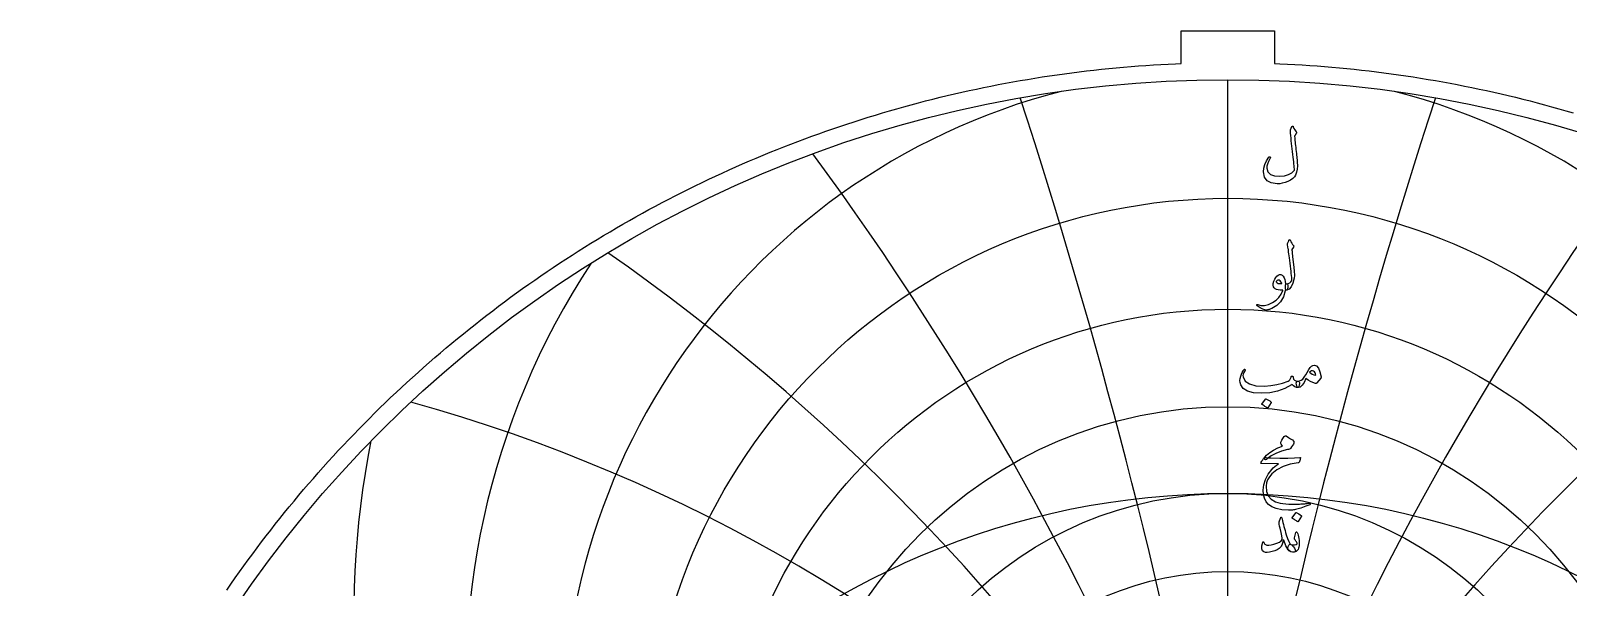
# Model space of a CAD drawing. Header units: millimetres. Extents: x -62 to 62, y -62 to 63.
# Drawn here: x -60.8 to 17.3, y 35 to 63.2 of the extents above; entities that cross this region are included whole.
import ezdxf

# ---------------------------------------------------------------- set-up
doc = ezdxf.new("R2010")
doc.units = ezdxf.units.MM
for name, color, linetype in [('CUT_OUTER', 1, 'Continuous'), ('ENGRAVE', 7, 'Continuous'), ('ENGRAVE_FINE', 8, 'Continuous'), ('TEXT', 5, 'Continuous')]:
    doc.layers.add(name, color=color, linetype=linetype)

msp = doc.modelspace()

# ---------------------------------------------------------------- linework, layer by layer
at = {"layer": 'CUT_OUTER'}
msp.add_lwpolyline([(-50.805, 34.8562), (-50.5902, 35.1672), (-50.3734, 35.477), (-50.1548, 35.7854), (-49.9343, 36.0925), (-49.7119, 36.3982), (-49.4876, 36.7025), (-49.2615, 37.0055), (-49.0335, 37.307), (-48.8037, 37.6072), (-48.572, 37.906), (-48.3385, 38.2033), (-48.1032, 38.4992), (-47.866, 38.7936), (-47.6271, 39.0866), (-47.3864, 39.3781), (-47.1439, 39.6681), (-46.8996, 39.9566), (-46.6535, 40.2436), (-46.4057, 40.5291), (-46.1562, 40.8131), (-45.9049, 41.0955), (-45.6519, 41.3764), (-45.3971, 41.6558), (-45.1407, 41.9335), (-44.8825, 42.2097), (-44.6227, 42.4843), (-44.3612, 42.7573), (-44.098, 43.0287), (-43.8331, 43.2985), (-43.5666, 43.5666), (-43.2985, 43.8331), (-43.0287, 44.098), (-42.7573, 44.3612), (-42.4843, 44.6227), (-42.2097, 44.8825), (-41.9335, 45.1407), (-41.6558, 45.3971), (-41.3764, 45.6519), (-41.0955, 45.9049), (-40.8131, 46.1562), (-40.5291, 46.4057), (-40.2436, 46.6535), (-39.9566, 46.8996), (-39.6681, 47.1439), (-39.3781, 47.3864), (-39.0866, 47.6271), (-38.7936, 47.866), (-38.4992, 48.1032), (-38.2033, 48.3385), (-37.906, 48.572), (-37.6072, 48.8037), (-37.307, 49.0335), (-37.0055, 49.2615), (-36.7025, 49.4876), (-36.3982, 49.7119), (-36.0925, 49.9343), (-35.7854, 50.1548), (-35.477, 50.3734), (-35.1672, 50.5902), (-34.8562, 50.805), (-34.5438, 51.0179), (-34.2301, 51.2289), (-33.9151, 51.438), (-33.5988, 51.6451), (-33.2813, 51.8503), (-32.9625, 52.0535), (-32.6425, 52.2548), (-32.3213, 52.4541), (-31.9988, 52.6515), (-31.6752, 52.8468), (-31.3503, 53.0402), (-31.0243, 53.2315), (-30.6971, 53.4209), (-30.3687, 53.6082), (-30.0392, 53.7936), (-29.7085, 53.9769), (-29.3768, 54.1581), (-29.0439, 54.3374), (-28.71, 54.5146), (-28.3749, 54.6897), (-28.0388, 54.8628), (-27.7017, 55.0338), (-27.3635, 55.2027), (-27.0242, 55.3696), (-26.684, 55.5344), (-26.3427, 55.697), (-26.0005, 55.8576), (-25.6573, 56.0161), (-25.3131, 56.1725), (-24.9679, 56.3267), (-24.6218, 56.4789), (-24.2748, 56.6289), (-23.9269, 56.7768), (-23.5781, 56.9225), (-23.2284, 57.0661), (-22.8778, 57.2076), (-22.5263, 57.3469), (-22.174, 57.484), (-21.8209, 57.619), (-21.4669, 57.7518), (-21.1122, 57.8824), (-20.7566, 58.0109), (-20.4003, 58.1372), (-20.0432, 58.2612), (-19.6853, 58.3831), (-19.3267, 58.5028), (-18.9674, 58.6203), (-18.6073, 58.7356), (-18.2466, 58.8486), (-17.8852, 58.9595), (-17.5231, 59.0681), (-17.1603, 59.1745), (-16.7969, 59.2787), (-16.4328, 59.3807), (-16.0682, 59.4804), (-15.7029, 59.5778), (-15.3371, 59.6731), (-14.9706, 59.7661), (-14.6036, 59.8568), (-14.2361, 59.9453), (-13.868, 60.0315), (-13.4994, 60.1154), (-13.1303, 60.1971), (-12.7606, 60.2766), (-12.3906, 60.3537), (-12.02, 60.4286), (-11.649, 60.5012), (-11.2775, 60.5716), (-10.9057, 60.6396), (-10.5334, 60.7054), (-10.1607, 60.7689), (-9.7876, 60.8301), (-9.4142, 60.889), (-9.0404, 60.9456), (-8.6663, 61), (-8.2919, 61.052), (-7.9171, 61.1017), (-7.542, 61.1491), (-7.1667, 61.1943), (-6.7911, 61.2371), (-6.4152, 61.2776), (-6.0391, 61.3158), (-5.6627, 61.3517), (-5.2862, 61.3853), (-4.9094, 61.4166), (-4.5325, 61.4456), (-4.1554, 61.4722), (-3.7781, 61.4966), (-3.4007, 61.5186), (-3.0232, 61.5383), (-2.6455, 61.5557), (-2.3625, 61.567), (-2.3625, 63.2325), (2.3625, 63.2325), (2.3625, 61.567), (2.6455, 61.5557), (3.0232, 61.5383), (3.4007, 61.5186), (3.7781, 61.4966), (4.1554, 61.4722), (4.5325, 61.4456), (4.9094, 61.4166), (5.2862, 61.3853), (5.6627, 61.3517), (6.0391, 61.3158), (6.4152, 61.2776), (6.7911, 61.2371), (7.1667, 61.1943), (7.542, 61.1491), (7.9171, 61.1017), (8.2919, 61.052), (8.6663, 61), (9.0404, 60.9456), (9.4142, 60.889), (9.7876, 60.8301), (10.1607, 60.7689), (10.5334, 60.7054), (10.9057, 60.6396), (11.2775, 60.5716), (11.649, 60.5012), (12.02, 60.4286), (12.3906, 60.3537), (12.7606, 60.2766), (13.1303, 60.1971), (13.4994, 60.1154), (13.868, 60.0315), (14.2361, 59.9453), (14.6036, 59.8568), (14.9706, 59.7661), (15.3371, 59.6731), (15.7029, 59.5778), (16.0682, 59.4804), (16.4328, 59.3807), (16.7969, 59.2787), (17.1603, 59.1745), (17.5231, 59.0681)], dxfattribs=at)
at = {"layer": 'ENGRAVE'}
msp.add_lwpolyline([(0, -60.75), (0, 60.75)], dxfattribs=at)
for centre, radius in [((0, 0), 60.75), ((0, 25.277), 29.4566), ((0, 23.5116), 25.5957), ((0, 22.0825), 22.0825), ((0, 0), 39.7663), ((0, 20.9252), 18.8411), ((0, 19.9927), 15.8131)]:
    msp.add_circle(centre, radius, dxfattribs=at)
for centre, radius, start, end in [((0, 27.4682), 33.7666, 104.505507, 75.494493), ((0, 30.2123), 38.6649, 146.69677, 33.30323), ((0, 33.6952), 44.3506, 168.649585, 11.350415)]:
    msp.add_arc(centre, radius, start, end, dxfattribs=at)
at = {"layer": 'ENGRAVE_FINE'}
for centre, radius, start, end in [((-303.4751, -35.8057), 308.1567, 3.846969, 18.080135), ((-303.4751, -35.8057), 308.1567, 3.846969, 18.080135), ((303.4751, -35.8057), 308.1567, 161.919865, 176.153031), ((303.4751, -35.8057), 308.1567, 161.919865, 176.153031), ((-147.0198, -35.8057), 156.4552, 7.744385, 36.376389), ((-147.0198, -35.8057), 156.4552, 7.744385, 36.376389), ((147.0198, -35.8057), 156.4552, 143.623611, 172.255615), ((147.0198, -35.8057), 156.4552, 143.623611, 172.255615), ((-92.6835, -35.8057), 107.0217, 11.745134, 55.103196), ((-92.6835, -35.8057), 107.0217, 11.745134, 55.103196), ((92.6835, -35.8057), 107.0217, 124.896804, 168.254866), ((92.6835, -35.8057), 107.0217, 124.896804, 168.254866), ((-63.7717, -35.8057), 83.2481, 15.907198, 74.457561), ((-63.7717, -35.8057), 83.2481, 15.907198, 74.457561), ((63.7717, -35.8057), 83.2481, 105.542439, 164.092802), ((63.7717, -35.8057), 83.2481, 105.542439, 164.092802)]:
    msp.add_arc(centre, radius, start, end, dxfattribs=at)
at = {"layer": 'TEXT'}
for points in [[(3.2532, 58.3719), (3.2595, 58.3829), (3.2676, 58.3907), (3.2775, 58.3955), (3.2892, 58.397), (3.3008, 58.395), (3.3107, 58.3889), (3.3188, 58.3788), (3.3251, 58.3647), (3.3585, 58.2823), (3.3942, 58.2111), (3.4322, 58.1511), (3.4724, 58.1024), (3.4843, 58.0849), (3.4877, 58.0647), (3.4825, 58.0418), (3.4688, 58.0162), (3.46, 58.0038), (3.4517, 57.9919), (3.4439, 57.9805), (3.4365, 57.9695), (3.4295, 57.9592), (3.423, 57.9497), (3.4169, 57.9412), (3.4113, 57.9336), (3.4019, 57.9196), (3.3951, 57.903), (3.3911, 57.8837), (3.3898, 57.8617), (3.394, 57.7996), (3.3996, 57.7319), (3.4066, 57.6586), (3.4149, 57.5797), (3.4243, 57.4951), (3.4347, 57.405), (3.4459, 57.3092), (3.458, 57.2078), (3.4716, 57.1067), (3.4836, 57.0116), (3.4941, 56.9225), (3.5029, 56.8396), (3.5104, 56.7624), (3.5168, 56.6909), (3.5221, 56.625), (3.5263, 56.5647), (3.531, 56.3862), (3.5164, 56.2171), (3.4825, 56.0575), (3.4293, 55.9073), (3.3774, 55.819), (3.2972, 55.7375), (3.1888, 55.6627), (3.052, 55.5947), (2.9038, 55.5383), (2.7646, 55.4986), (2.6344, 55.4755), (2.5131, 55.4689), (2.2095, 55.5107), (1.9922, 55.6252), (1.861, 55.8125), (1.8161, 56.0725), (1.8318, 56.2663), (1.8826, 56.456), (1.9684, 56.6417), (2.0892, 56.8234), (2.0984, 56.834), (2.108, 56.8405), (2.1181, 56.8429), (2.1287, 56.8414), (2.1399, 56.8371), (2.1485, 56.8315), (2.1543, 56.8245), (2.1574, 56.8162), (2.1597, 56.8039), (2.1592, 56.792), (2.1561, 56.7805), (2.1503, 56.7695), (2.0678, 56.609), (2.011, 56.4722), (1.9798, 56.3593), (1.9742, 56.2701), (2.0342, 56.0781), (2.1637, 55.9441), (2.3629, 55.868), (2.6317, 55.8498), (2.874, 55.876), (3.0799, 55.9369), (3.2494, 56.0323), (3.3826, 56.1623), (3.3798, 56.2251), (3.3749, 56.2984), (3.3681, 56.3823), (3.3592, 56.4767), (3.3481, 56.5819), (3.3345, 56.6981), (3.3185, 56.8253), (3.2999, 56.9635), (3.2824, 57.1061), (3.2658, 57.2464), (3.2501, 57.3845), (3.2353, 57.5204), (3.2216, 57.654), (3.2092, 57.7854), (3.1982, 57.9145), (3.1886, 58.0413), (3.1742, 58.1635), (3.1749, 58.1774), (3.1769, 58.1904), (3.1803, 58.2026), (3.185, 58.2138)], [(3.0359, 52.4438), (3.0601, 52.5024), (3.079, 52.5488), (3.0925, 52.5832), (3.1005, 52.6054), (3.1068, 52.6196), (3.1149, 52.6297), (3.1248, 52.6357), (3.1365, 52.6378), (3.1497, 52.6355), (3.1607, 52.6288), (3.1695, 52.6176), (3.176, 52.6018), (3.2058, 52.5248), (3.2416, 52.4554), (3.2831, 52.3937), (3.3305, 52.3396), (3.3437, 52.3223), (3.3475, 52.3027), (3.3419, 52.281), (3.3269, 52.2569), (3.2478, 52.1456), (3.2532, 52.0957), (3.2586, 52.0468), (3.264, 51.9987), (3.2694, 51.9516), (3.2748, 51.9053), (3.2802, 51.8599), (3.2856, 51.8155), (3.291, 51.7719), (3.3406, 51.3686), (3.3709, 51.0534), (3.3819, 50.8261), (3.3736, 50.6869), (3.3058, 50.4343), (3.2173, 50.2477), (3.1082, 50.1271), (2.9784, 50.0725), (2.9748, 50.0725), (2.9712, 50.0725), (2.9676, 50.0725), (2.964, 50.0725), (2.9427, 50.0928), (2.929, 50.139), (2.9229, 50.2113), (2.9245, 50.3097), (2.9279, 50.346), (2.938, 50.3725), (2.9548, 50.3892), (2.9784, 50.3959), (3.0695, 50.4141), (3.1454, 50.4471), (3.2061, 50.4949), (3.2514, 50.5576), (3.2484, 50.6328), (3.2429, 50.7183), (3.2349, 50.8142), (3.2245, 50.9204), (3.2118, 51.0365), (3.1971, 51.162), (3.1804, 51.297), (3.1616, 51.4414), (3.1443, 51.5833), (3.1284, 51.7108), (3.1138, 51.824), (3.1005, 51.9228), (3.0891, 52.0072), (3.0799, 52.0773), (3.0729, 52.133), (3.0682, 52.1743), (3.0323, 52.3791), (3.0312, 52.3993), (3.0314, 52.4168), (3.0329, 52.4316), (3.0359, 52.4438)], [(2.9065, 50.033), (2.8223, 49.7373), (2.6811, 49.4896), (2.4828, 49.29), (2.2275, 49.1384), (2.1918, 49.1231), (2.1565, 49.1092), (2.1217, 49.097), (2.0874, 49.0863), (2.0537, 49.0775), (2.0209, 49.0706), (1.989, 49.0658), (1.958, 49.063), (1.8808, 49.074), (1.7784, 49.1142), (1.6509, 49.1836), (1.4982, 49.2821), (1.4818, 49.2963), (1.4721, 49.31), (1.4692, 49.3232), (1.473, 49.336), (1.4816, 49.3459), (1.4928, 49.3504), (1.5067, 49.3495), (1.5233, 49.3432), (1.6821, 49.2918), (1.8601, 49.292), (2.0575, 49.3439), (2.2742, 49.4474), (2.4511, 49.5675), (2.5976, 49.7088), (2.7134, 49.8711), (2.7987, 50.0546), (2.7981, 50.0611), (2.7961, 50.0663), (2.7927, 50.0701), (2.788, 50.0725), (2.6642, 50.0797), (2.5589, 50.0941), (2.472, 50.1157), (2.4035, 50.1444), (2.3506, 50.1889), (2.3173, 50.2504), (2.3038, 50.329), (2.3101, 50.4246), (2.3122, 50.4373), (2.3146, 50.4502), (2.3175, 50.4634), (2.3209, 50.4767), (2.3247, 50.4905), (2.329, 50.505), (2.3337, 50.5202), (2.3389, 50.536), (2.3811, 50.6386), (2.4323, 50.7237), (2.4925, 50.7913), (2.5616, 50.8414), (2.6324, 50.8688), (2.6973, 50.8683), (2.7563, 50.84), (2.8095, 50.7839), (2.856, 50.7058), (2.8913, 50.6151), (2.9153, 50.5118), (2.9281, 50.3959), (2.9352, 50.396), (2.942, 50.3963), (2.9486, 50.3969), (2.955, 50.3977), (2.9614, 50.3985), (2.9681, 50.399), (2.9749, 50.3994), (2.982, 50.3995), (3.0062, 50.3943), (3.0251, 50.3788), (3.0386, 50.353), (3.0466, 50.3169), (3.05, 50.2771), (3.0493, 50.2369), (3.0446, 50.1963), (3.0359, 50.1552), (3.0244, 50.119), (3.0116, 50.0932), (2.9975, 50.0777), (2.982, 50.0725), (2.9137, 50.0725), (2.9133, 50.066), (2.9119, 50.0573), (2.9097, 50.0463), (2.9065, 50.033)], [(2.7341, 50.4354), (2.6964, 50.5012), (2.655, 50.5477), (2.6101, 50.5749), (2.5616, 50.5827), (2.5327, 50.5751), (2.5068, 50.563), (2.4842, 50.5463), (2.4646, 50.5252), (2.4583, 50.514), (2.4574, 50.5019), (2.4619, 50.4889), (2.4718, 50.4749), (2.5089, 50.4424), (2.5625, 50.4201), (2.6328, 50.4082), (2.7197, 50.4067), (2.7287, 50.4085), (2.7341, 50.4139), (2.7359, 50.4228), (2.7341, 50.4354)], [(0.8191, 46.0428), (0.8319, 46.0567), (0.8452, 46.0625), (0.8589, 46.0603), (0.873, 46.0499), (0.8838, 46.0365), (0.8874, 46.0212), (0.8838, 46.0041), (0.873, 45.9853), (0.8182, 45.9004), (0.7832, 45.8218), (0.7679, 45.7495), (0.7724, 45.6835), (0.8849, 45.4666), (1.1039, 45.3152), (1.4292, 45.2295), (1.861, 45.2092), (2.1815, 45.2328), (2.4889, 45.282), (2.7833, 45.3568), (3.0646, 45.4571), (3.1142, 45.4866), (3.1553, 45.5317), (3.1879, 45.5925), (3.2119, 45.6691), (3.22, 45.6909), (3.2335, 45.7059), (3.2523, 45.7143), (3.2766, 45.7158), (3.2939, 45.7084), (3.3062, 45.6934), (3.3136, 45.6707), (3.3161, 45.6404), (3.3329, 45.5654), (3.3799, 45.5092), (3.4569, 45.472), (3.564, 45.4536), (3.6026, 45.445), (3.6287, 45.423), (3.6421, 45.3875), (3.643, 45.3386), (3.63, 45.2474), (3.6125, 45.1823), (3.5905, 45.1432), (3.564, 45.1302), (3.4852, 45.1405), (3.4104, 45.1715), (3.3397, 45.2232), (3.273, 45.2955), (3.2674, 45.2984), (3.2577, 45.2964), (3.244, 45.2894), (3.2263, 45.2775), (2.8913, 45.0889), (2.5257, 44.9542), (2.1296, 44.8733), (1.703, 44.8464), (1.3087, 44.8733), (1.0024, 44.9542), (0.7841, 45.0889), (0.6539, 45.2775), (0.6242, 45.3828), (0.6144, 45.4904), (0.6242, 45.6002), (0.6539, 45.7122), (0.6938, 45.8164), (0.7347, 45.9062), (0.7765, 45.9817), (0.8191, 46.0428)], [(4.3975, 46.2727), (4.51, 46.2327), (4.6032, 46.12), (4.6771, 45.9345), (4.7316, 45.6763), (4.7337, 45.6577), (4.7325, 45.6413), (4.7283, 45.6271), (4.7209, 45.6152), (4.5233, 45.3673), (4.5096, 45.3523), (4.4936, 45.3431), (4.4754, 45.3397), (4.455, 45.3422), (4.3207, 45.388), (4.1945, 45.4464), (4.0764, 45.5173), (3.9664, 45.6009), (3.8777, 45.3949), (3.7805, 45.2479), (3.6747, 45.1596), (3.5604, 45.1302), (3.5476, 45.1349), (3.5344, 45.1491), (3.5207, 45.1726), (3.5065, 45.2057), (3.4847, 45.2874), (3.4769, 45.353), (3.4829, 45.4024), (3.5029, 45.4356), (3.5146, 45.4434), (3.5281, 45.4491), (3.5433, 45.4524), (3.5604, 45.4536), (3.6421, 45.4675), (3.7221, 45.5056), (3.8002, 45.5681), (3.8766, 45.6547), (3.91, 45.705), (3.9601, 45.7877), (4.0268, 45.9026), (4.1101, 46.0499), (4.1752, 46.1474), (4.2448, 46.217), (4.3189, 46.2588), (4.3975, 46.2727)], [(4.1388, 45.9206), (4.2062, 45.8645), (4.2825, 45.8182), (4.3679, 45.7818), (4.4622, 45.7553), (4.457, 45.8261), (4.4379, 45.8838), (4.4049, 45.9285), (4.358, 45.9601), (4.3039, 45.9765), (4.2493, 45.9754), (4.1943, 45.9568), (4.1388, 45.9206)], [(1.9077, 44.5518), (1.9122, 44.5563), (1.9185, 44.559), (1.9266, 44.5599), (1.9365, 44.559), (2.0063, 44.5307), (2.0721, 44.4961), (2.1339, 44.4552), (2.1916, 44.4081), (2.1972, 44.4009), (2.1997, 44.3937), (2.199, 44.3865), (2.1952, 44.3793), (2.0263, 44.1063), (2.02, 44.0998), (2.0119, 44.0982), (2.0021, 44.1016), (1.9904, 44.1099), (1.9803, 44.1171), (1.9643, 44.1278), (1.9426, 44.1422), (1.9149, 44.1602), (1.881, 44.1817), (1.8404, 44.2069), (1.793, 44.2356), (1.7389, 44.2679), (1.7317, 44.2733), (1.7281, 44.2787), (1.7281, 44.2841), (1.7317, 44.2895)], [(3.0323, 41.9854), (2.7184, 41.9035), (2.4413, 41.7977), (2.201, 41.6681), (1.9976, 41.5148), (1.9664, 41.4912), (1.9374, 41.4779), (1.9107, 41.475), (1.8862, 41.4824), (1.8577, 41.5163), (1.8619, 41.5642), (1.899, 41.6259), (1.9688, 41.7016), (2.1339, 41.8386), (2.3236, 41.9621), (2.538, 42.0721), (2.7772, 42.1687), (2.7089, 42.2693), (2.6961, 42.2944), (2.6901, 42.3195), (2.6907, 42.3447), (2.6981, 42.3698), (2.7464, 42.4657), (2.7907, 42.545), (2.8309, 42.6076), (2.867, 42.6537), (2.8901, 42.6755), (2.9128, 42.6869), (2.935, 42.688), (2.9568, 42.6788), (3.0832, 42.6074), (3.1895, 42.5405), (3.2755, 42.4781), (3.3413, 42.4201), (3.354, 42.4015), (3.3601, 42.3779), (3.3594, 42.3494), (3.352, 42.316), (3.3289, 42.2636), (3.2918, 42.2001), (3.2409, 42.1253), (3.176, 42.0393), (3.1589, 42.0265), (3.1293, 42.0133), (3.0871, 41.9996), (3.0323, 41.9854)], [(2.1844, 41.5687), (2.6454, 41.5525), (3.044, 41.5507), (3.3801, 41.5633), (3.6538, 41.5902), (3.6622, 41.5912), (3.6695, 41.5907), (3.6757, 41.5885), (3.6808, 41.5848), (3.6845, 41.5798), (3.6866, 41.5736), (3.6872, 41.5663), (3.6862, 41.5579), (3.6791, 41.5251), (3.6722, 41.495), (3.6656, 41.4676), (3.6592, 41.4429), (3.653, 41.4209), (3.6471, 41.4016), (3.6414, 41.385), (3.6359, 41.3711), (3.6242, 41.3488), (3.6107, 41.3324), (3.5954, 41.3219), (3.5784, 41.3172), (3.1634, 41.242), (2.8023, 41.1241), (2.4952, 40.9635), (2.2419, 40.7603), (2.1139, 40.6141), (2.0209, 40.4594), (1.963, 40.2962), (1.9401, 40.1244), (1.9621, 39.8547), (2.0497, 39.6349), (2.2028, 39.4649), (2.4215, 39.3448), (2.5349, 39.3084), (2.6595, 39.2783), (2.7954, 39.2545), (2.9425, 39.237), (3.1005, 39.2255), (3.2694, 39.2199), (3.449, 39.2201), (3.6394, 39.2262), (3.7071, 39.23), (3.7737, 39.2343), (3.8392, 39.239), (3.9035, 39.2442), (3.9663, 39.2498), (4.027, 39.2558), (4.0857, 39.2623), (4.1424, 39.2693), (4.1597, 39.2702), (4.1721, 39.2657), (4.1795, 39.2558), (4.182, 39.2406), (4.1806, 39.2228), (4.1766, 39.2091), (4.1698, 39.1995), (4.1604, 39.1939), (4.0589, 39.151), (3.9628, 39.1121), (3.8721, 39.0773), (3.7868, 39.0466), (3.707, 39.0196), (3.6332, 38.9963), (3.5651, 38.9765), (3.5029, 38.9603), (3.4444, 38.9484), (3.3875, 38.9379), (3.3322, 38.9287), (3.2784, 38.9208), (3.2259, 38.9148), (3.1746, 38.9109), (3.1245, 38.9094), (3.0754, 38.91), (2.7404, 38.9361), (2.461, 38.9927), (2.2374, 39.0798), (2.0694, 39.1975), (1.9461, 39.3445), (1.8601, 39.5163), (1.8114, 39.7128), (1.8, 39.934), (1.8352, 40.2084), (1.9194, 40.4747), (2.0526, 40.7329), (2.2347, 40.983), (2.3059, 41.0587), (2.3865, 41.1312), (2.4765, 41.2006), (2.576, 41.2669), (1.7066, 41.2741), (1.6857, 41.283), (1.6769, 41.2992), (1.6803, 41.3226), (1.6958, 41.3531), (1.725, 41.3976), (1.7515, 41.4375), (1.7753, 41.473), (1.7964, 41.504), (1.8148, 41.5303), (1.8305, 41.5516), (1.8435, 41.568), (1.8539, 41.5794), (1.8772, 41.5815), (1.9401, 41.5803), (2.0425, 41.5761), (2.1844, 41.5687)], [(2.7538, 38.474), (2.7745, 38.3798), (2.7969, 38.284), (2.8212, 38.1866), (2.8472, 38.0877), (2.8751, 37.9868), (2.9047, 37.8834), (2.9362, 37.7775), (2.9694, 37.6692), (3.0365, 37.4743), (3.0978, 37.3279), (3.1533, 37.23), (3.2029, 37.1806), (3.2463, 37.1512), (3.2901, 37.1096), (3.3343, 37.0559), (3.379, 36.9902), (3.4212, 36.9086), (3.4329, 36.8473), (3.414, 36.8062), (3.3646, 36.7854), (3.205, 36.8015), (3.0637, 36.9075), (2.9409, 37.1033), (2.8365, 37.3889), (2.8342, 37.3937), (2.8311, 37.397), (2.827, 37.399), (2.8221, 37.3997), (2.8185, 37.399), (2.8149, 37.397), (2.8113, 37.3937), (2.8077, 37.3889), (2.7976, 37.3427), (2.7853, 37.2937), (2.7707, 37.2421), (2.7538, 37.1878), (2.7354, 37.1363), (2.7161, 37.0934), (2.6959, 37.0591), (2.6748, 37.0333), (2.5989, 36.967), (2.5041, 36.9084), (2.3905, 36.8574), (2.258, 36.8141), (2.1233, 36.782), (2.0065, 36.7683), (1.9077, 36.773), (1.8269, 36.7961), (1.7577, 36.8541), (1.7263, 36.956), (1.7326, 37.102), (1.7766, 37.2919), (1.7809, 37.2982), (1.7865, 37.3027), (1.7935, 37.3054), (1.8018, 37.3063), (1.8116, 37.3052), (1.8197, 37.3018), (1.826, 37.2962), (1.8305, 37.2883), (1.8476, 37.2486), (1.8664, 37.2156), (1.8871, 37.1893), (1.9095, 37.1698), (1.9796, 37.1437), (2.0748, 37.1375), (2.1952, 37.1509), (2.3407, 37.1842), (2.4958, 37.234), (2.6164, 37.2901), (2.7024, 37.3526), (2.7538, 37.4213), (2.7624, 37.4909), (2.7484, 37.6099), (2.7121, 37.7783), (2.6532, 37.9961), (2.6249, 38.1109), (2.6083, 38.2036), (2.6034, 38.2743), (2.6101, 38.3231), (2.6784, 38.5171), (2.6858, 38.5375), (2.6937, 38.5521), (2.702, 38.5609), (2.7107, 38.5638), (2.7215, 38.5582), (2.7323, 38.5413), (2.7431, 38.5132), (2.7538, 38.474)], [(3.4472, 38.7829), (3.4517, 38.7874), (3.458, 38.7901), (3.4661, 38.791), (3.476, 38.7901), (3.5458, 38.7618), (3.6116, 38.7272), (3.6734, 38.6864), (3.7311, 38.6392), (3.7367, 38.632), (3.7391, 38.6248), (3.7385, 38.6177), (3.7347, 38.6105), (3.5658, 38.3374), (3.5595, 38.3309), (3.5514, 38.3293), (3.5415, 38.3327), (3.5299, 38.341), (3.5198, 38.3482), (3.5038, 38.359), (3.482, 38.3734), (3.4544, 38.3913), (3.4205, 38.4129), (3.3799, 38.438), (3.3325, 38.4668), (3.2784, 38.4991), (3.2712, 38.5045), (3.2676, 38.5099), (3.2676, 38.5153), (3.2712, 38.5207)], [(3.4796, 37.3135), (3.4585, 37.3488), (3.4383, 37.3791), (3.4189, 37.4044), (3.4005, 37.4249), (3.3873, 37.4424), (3.3799, 37.4626), (3.3783, 37.4855), (3.3826, 37.5111), (3.458, 37.7841), (3.4686, 37.8079), (3.4823, 37.8147), (3.4991, 37.8044), (3.5191, 37.777), (3.5492, 37.7188), (3.5748, 37.6485), (3.5959, 37.5661), (3.6125, 37.4716), (3.6222, 37.3809), (3.626, 37.2919), (3.624, 37.2048), (3.6161, 37.1195), (3.6033, 37.0452), (3.5865, 36.9803), (3.5656, 36.9248), (3.5406, 36.8788), (3.5099, 36.8446), (3.4679, 36.8177), (3.4147, 36.7979), (3.3502, 36.7854), (3.2842, 36.7829), (3.2227, 36.7934), (3.1657, 36.817), (3.1131, 36.8536), (3.0725, 36.9001), (3.0511, 36.9533), (3.0491, 37.0133), (3.0664, 37.08), (3.094, 37.1345), (3.1266, 37.1689), (3.1641, 37.183), (3.2065, 37.177), (3.3044, 37.1534), (3.3898, 37.1509), (3.4625, 37.1696), (3.5227, 37.2093), (3.524, 37.2199), (3.5173, 37.2407), (3.5025, 37.272), (3.4796, 37.3135)]]:
    msp.add_lwpolyline(points, close=True, dxfattribs=at)

doc.saveas('drawing.dxf')
